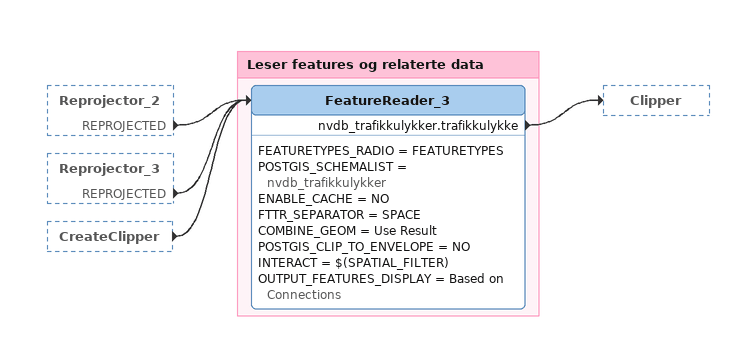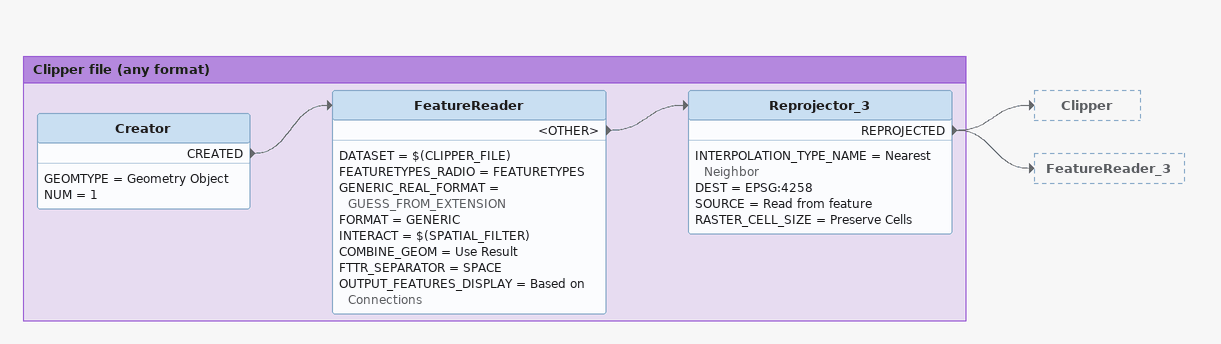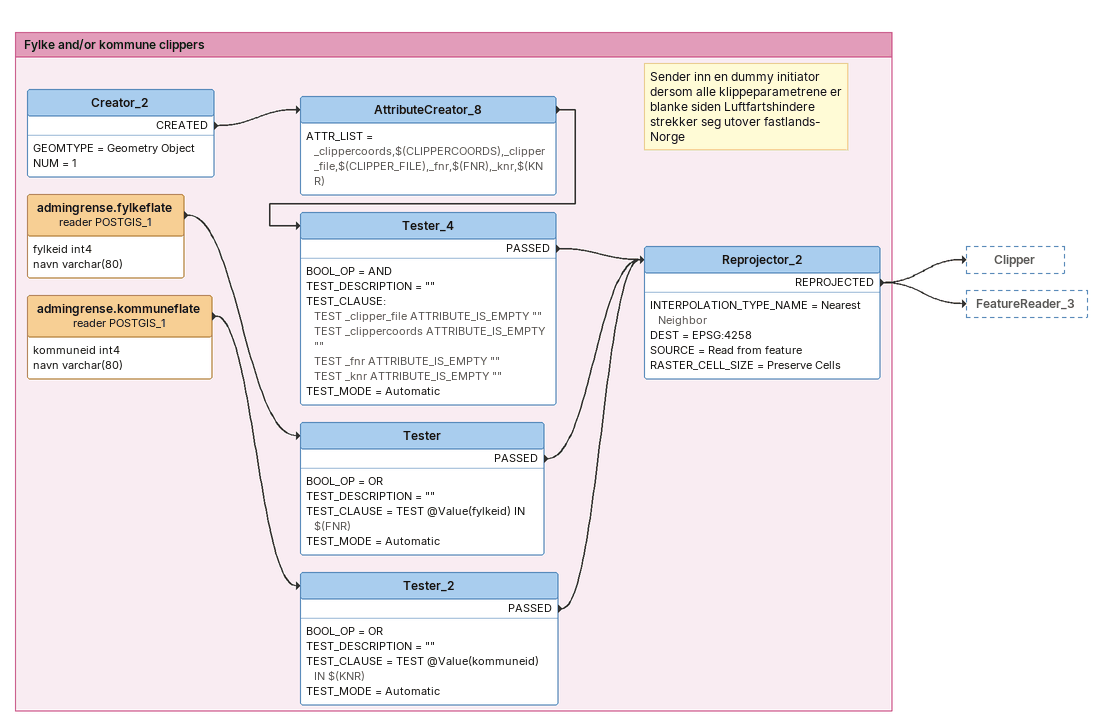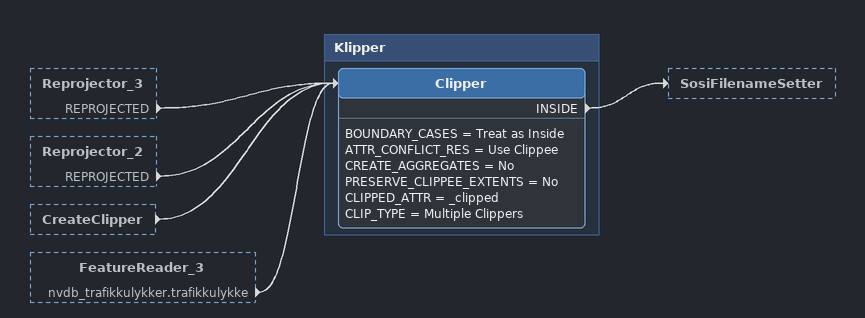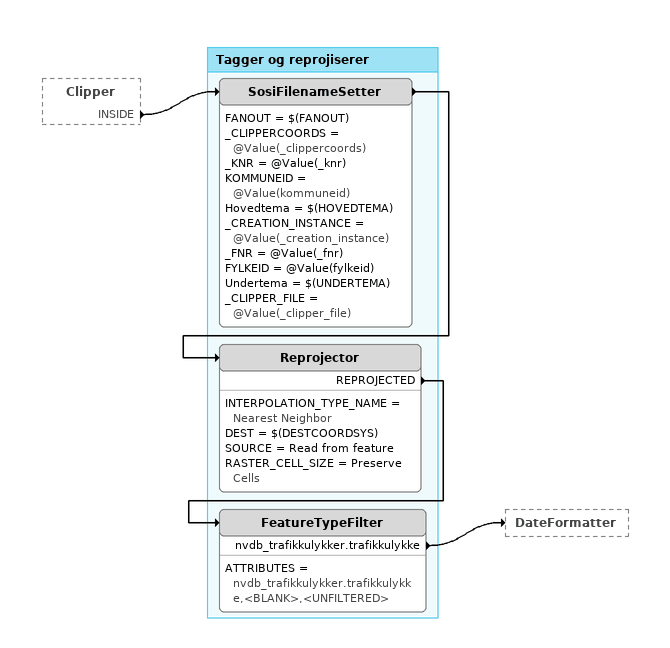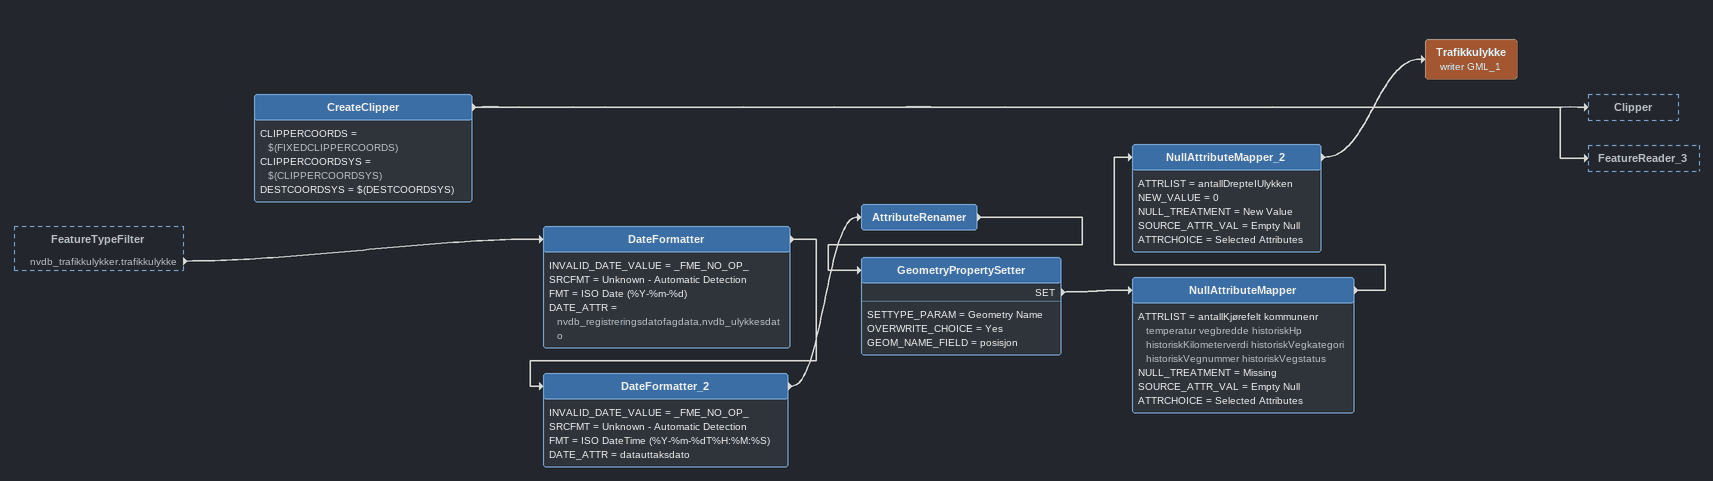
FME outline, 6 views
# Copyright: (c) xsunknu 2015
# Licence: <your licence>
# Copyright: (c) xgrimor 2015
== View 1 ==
Reprojector_2 [outside]
    REPROJECTED -> FeatureReader_3
Reprojector_3 [outside]
    REPROJECTED -> FeatureReader_3
CreateClipper [outside]
    -> FeatureReader_3

Bookmark: Leser features og relaterte data
FeatureReader_3
    FEATURETYPES_RADIO = FEATURETYPES
    POSTGIS_SCHEMALIST = nvdb_trafikkulykker
    ENABLE_CACHE = NO
    FTTR_SEPARATOR = SPACE
    COMBINE_GEOM = Use Result
    POSTGIS_CLIP_TO_ENVELOPE = NO
    INTERACT = $(SPATIAL_FILTER)
    OUTPUT_FEATURES_DISPLAY = Based on Connections
    nvdb_trafikkulykker.trafikkulykke -> Clipper

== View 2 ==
Bookmark: Clipper file (any format)
Creator
    GEOMTYPE = Geometry Object
    NUM = 1
    CREATED -> FeatureReader
FeatureReader
    DATASET = $(CLIPPER_FILE)
    FEATURETYPES_RADIO = FEATURETYPES
    GENERIC_REAL_FORMAT = GUESS_FROM_EXTENSION
    FORMAT = GENERIC
    INTERACT = $(SPATIAL_FILTER)
    COMBINE_GEOM = Use Result
    FTTR_SEPARATOR = SPACE
    OUTPUT_FEATURES_DISPLAY = Based on Connections
    <OTHER> -> Reprojector_3
Reprojector_3
    INTERPOLATION_TYPE_NAME = Nearest Neighbor
    DEST = EPSG:4258
    SOURCE = Read from feature
    RASTER_CELL_SIZE = Preserve Cells
    REPROJECTED -> Clipper
    REPROJECTED -> FeatureReader_3

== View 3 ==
Bookmark: Fylke and/or kommune clippers
Creator_2
    GEOMTYPE = Geometry Object
    NUM = 1
    CREATED -> AttributeCreator_8
AttributeCreator_8
    ATTR_LIST = _clippercoords,$(CLIPPERCOORDS),_clipper_file,$(CLIPPER_FILE),_fnr,$(FNR),_knr,$(KNR)
    -> Tester_4
Note: Sender inn en dummy initiator / dersom alle klippeparametrene er / blanke siden Luftfartshindere / strekker seg utover fastlands- / Norge
Tester_4
    BOOL_OP = AND
    TEST_DESCRIPTION = ""
    TEST_CLAUSE:
      TEST _clipper_file ATTRIBUTE_IS_EMPTY ""
      TEST _clippercoords ATTRIBUTE_IS_EMPTY ""
      TEST _fnr ATTRIBUTE_IS_EMPTY ""
      TEST _knr ATTRIBUTE_IS_EMPTY ""
    TEST_MODE = Automatic
    PASSED -> Reprojector_2
admingrense.fylkeflate (reader POSTGIS_1)
    attributes: fylkeid int4, navn varchar(80)
    -> Tester
Tester
    BOOL_OP = OR
    TEST_DESCRIPTION = ""
    TEST_CLAUSE = TEST @Value(fylkeid) IN $(FNR)
    TEST_MODE = Automatic
    PASSED -> Reprojector_2
admingrense.kommuneflate (reader POSTGIS_1)
    attributes: kommuneid int4, navn varchar(80)
    -> Tester_2
Tester_2
    BOOL_OP = OR
    TEST_DESCRIPTION = ""
    TEST_CLAUSE = TEST @Value(kommuneid) IN $(KNR)
    TEST_MODE = Automatic
    PASSED -> Reprojector_2
Reprojector_2
    INTERPOLATION_TYPE_NAME = Nearest Neighbor
    DEST = EPSG:4258
    SOURCE = Read from feature
    RASTER_CELL_SIZE = Preserve Cells
    REPROJECTED -> Clipper
    REPROJECTED -> FeatureReader_3

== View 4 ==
Reprojector_3 [outside]
    REPROJECTED -> Clipper
Reprojector_2 [outside]
    REPROJECTED -> Clipper
CreateClipper [outside]
    -> Clipper
FeatureReader_3 [outside]
    nvdb_trafikkulykker.trafikkulykke -> Clipper

Bookmark: Klipper
Clipper
    BOUNDARY_CASES = Treat as Inside
    ATTR_CONFLICT_RES = Use Clippee
    CREATE_AGGREGATES = No
    PRESERVE_CLIPPEE_EXTENTS = No
    CLIPPED_ATTR = _clipped
    CLIP_TYPE = Multiple Clippers
    INSIDE -> SosiFilenameSetter

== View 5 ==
Clipper [outside]
    INSIDE -> SosiFilenameSetter

Bookmark: Tagger og reprojiserer
SosiFilenameSetter
    FANOUT = $(FANOUT)
    _CLIPPERCOORDS = @Value(_clippercoords)
    _KNR = @Value(_knr)
    KOMMUNEID = @Value(kommuneid)
    Hovedtema = $(HOVEDTEMA)
    _CREATION_INSTANCE = @Value(_creation_instance)
    _FNR = @Value(_fnr)
    FYLKEID = @Value(fylkeid)
    Undertema = $(UNDERTEMA)
    _CLIPPER_FILE = @Value(_clipper_file)
    -> Reprojector
Reprojector
    INTERPOLATION_TYPE_NAME = Nearest Neighbor
    DEST = $(DESTCOORDSYS)
    SOURCE = Read from feature
    RASTER_CELL_SIZE = Preserve Cells
    REPROJECTED -> FeatureTypeFilter
FeatureTypeFilter
    ATTRIBUTES = nvdb_trafikkulykker.trafikkulykke,<BLANK>,<UNFILTERED>
    nvdb_trafikkulykker.trafikkulykke -> DateFormatter

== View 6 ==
FeatureTypeFilter [outside]
    nvdb_trafikkulykker.trafikkulykke -> DateFormatter
CreateClipper
    CLIPPERCOORDS = $(FIXEDCLIPPERCOORDS)
    CLIPPERCOORDSYS = $(CLIPPERCOORDSYS)
    DESTCOORDSYS = $(DESTCOORDSYS)
    -> Clipper
    -> FeatureReader_3
DateFormatter
    INVALID_DATE_VALUE = _FME_NO_OP_
    SRCFMT = Unknown - Automatic Detection
    FMT = ISO Date (%Y-%m-%d)
    DATE_ATTR = nvdb_registreringsdatofagdata,nvdb_ulykkesdato
    -> DateFormatter_2
DateFormatter_2
    INVALID_DATE_VALUE = _FME_NO_OP_
    SRCFMT = Unknown - Automatic Detection
    FMT = ISO DateTime (%Y-%m-%dT%H:%M:%S)
    DATE_ATTR = datauttaksdato
    -> AttributeRenamer
AttributeRenamer
    -> GeometryPropertySetter
GeometryPropertySetter
    SETTYPE_PARAM = Geometry Name
    OVERWRITE_CHOICE = Yes
    GEOM_NAME_FIELD = posisjon
    SET -> NullAttributeMapper
NullAttributeMapper
    ATTRLIST = antallKjørefelt kommunenr temperatur vegbredde historiskHp historiskKilometerverdi historiskVegkategori historiskVegnummer historiskVegstatus
    NULL_TREATMENT = Missing
    SOURCE_ATTR_VAL = Empty Null
    ATTRCHOICE = Selected Attributes
    -> NullAttributeMapper_2
NullAttributeMapper_2
    ATTRLIST = antallDrepteIUlykken
    NEW_VALUE = 0
    NULL_TREATMENT = New Value
    SOURCE_ATTR_VAL = Empty Null
    ATTRCHOICE = Selected Attributes
    -> Trafikkulykke (writer GML_1)
Trafikkulykke (writer GML_1)
